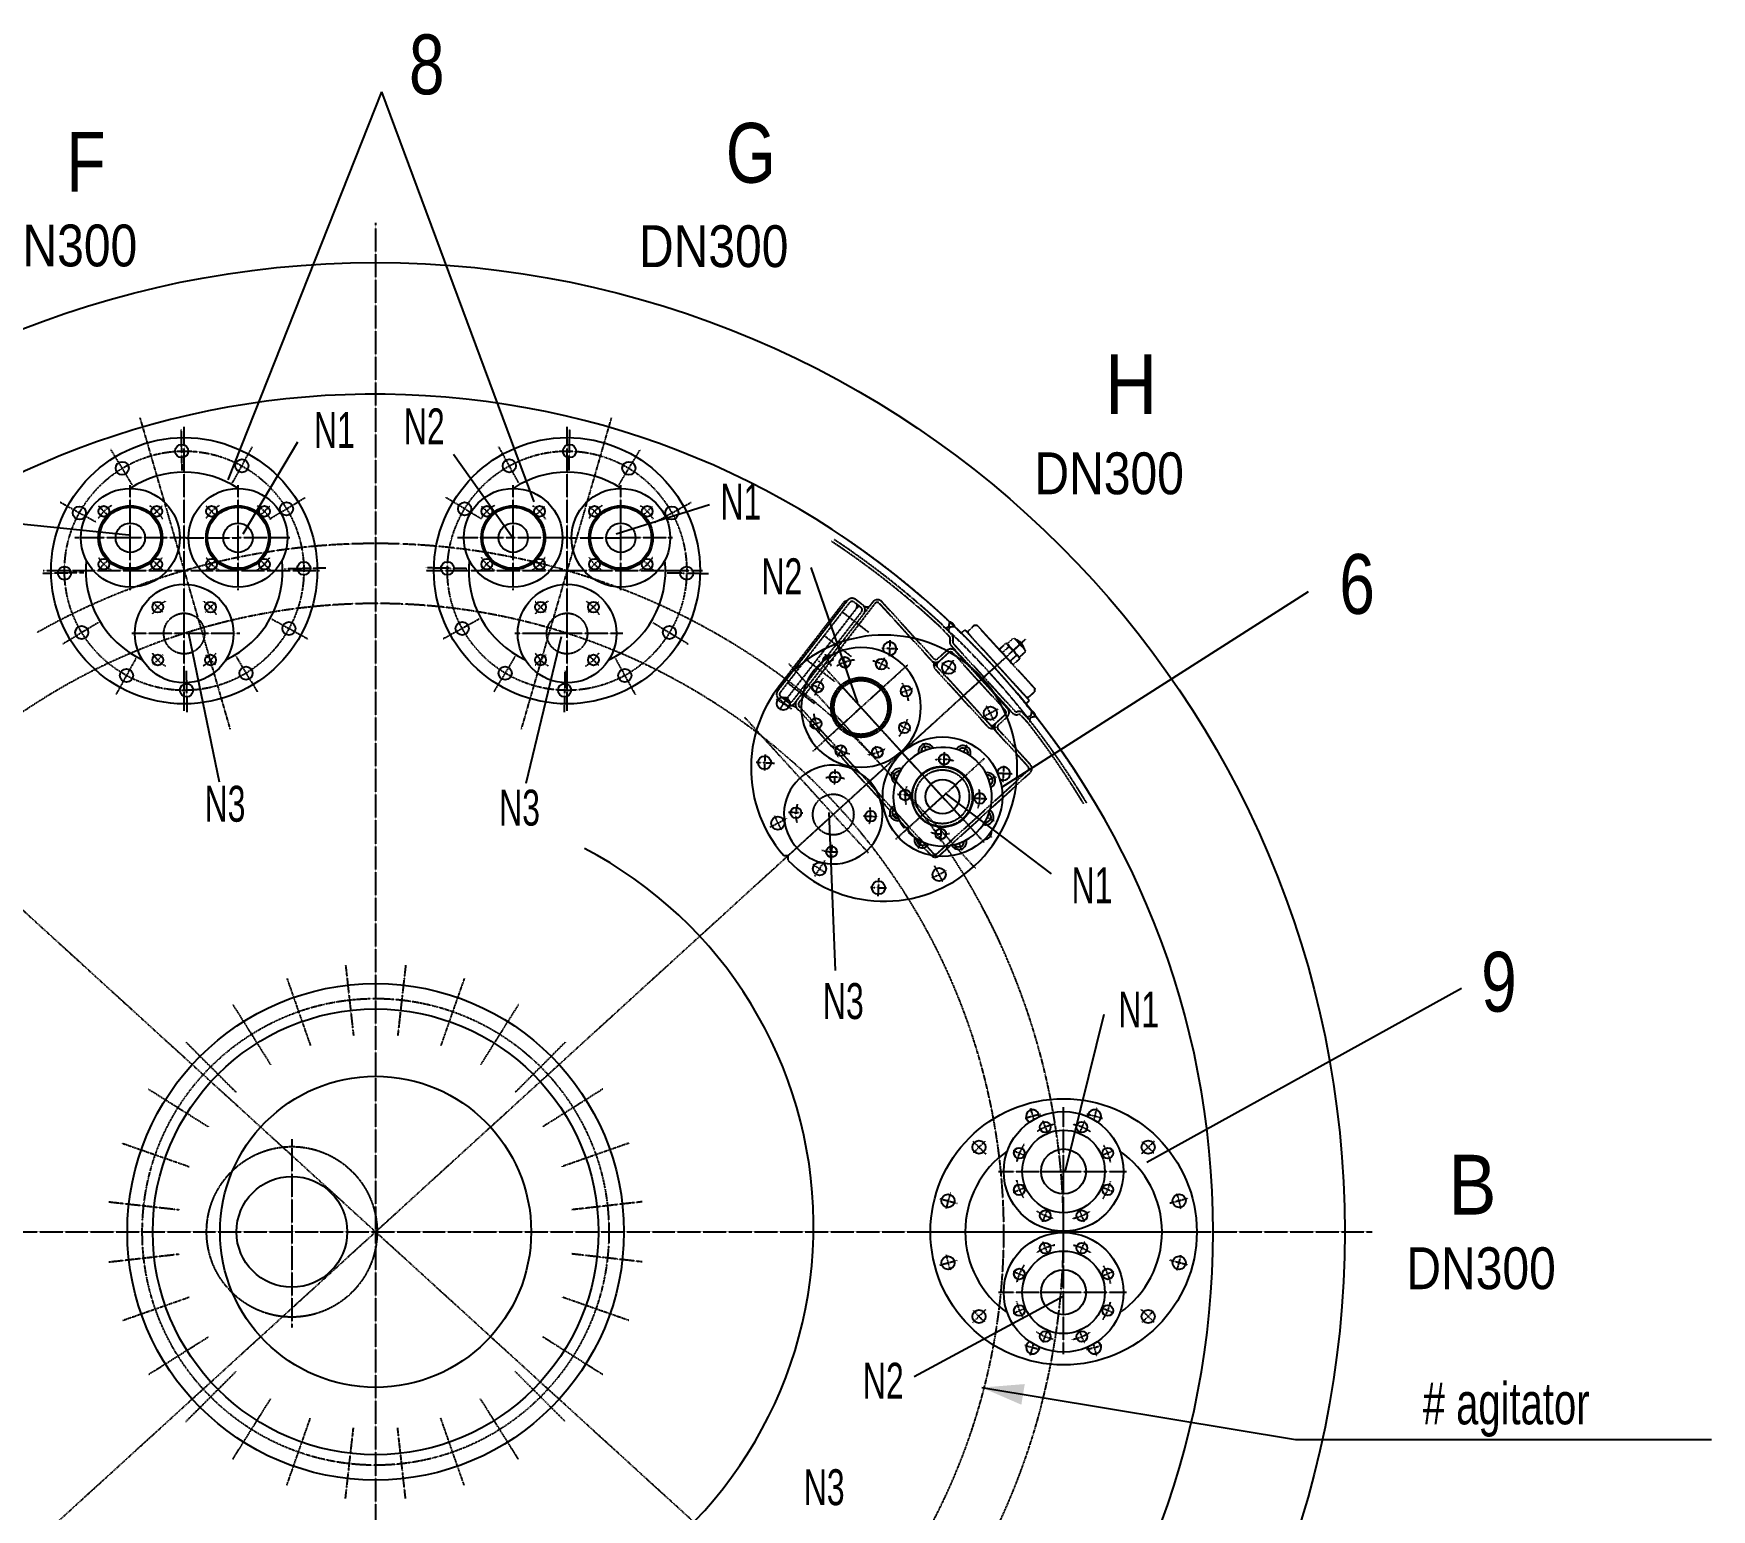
# Model space of a CAD drawing. Extents: x 77471 to 85881, y 26709 to 38599.
# Drawn here: x 79060 to 81865, y 29206 to 31673 of the extents above; entities that cross this region are included whole.
import ezdxf
from ezdxf.enums import TextEntityAlignment as Align

# ---------------------------------------------------------------- set-up
doc = ezdxf.new("R2010")
doc.units = 0
doc.header["$MEASUREMENT"] = 0
doc.linetypes.add('DASHDOT', pattern=[1, 0.5, -0.25, 0, -0.25])
doc.linetypes.add('HIDDEN', pattern=[0.375, 0.25, -0.125])
for name, color, linetype in [('10', 7, 'CONTINUOUS'), ('11', 7, 'CONTINUOUS'), ('15', 7, 'CONTINUOUS'), ('17', 7, 'CONTINUOUS'), ('22', 7, 'CONTINUOUS'), ('23', 7, 'CONTINUOUS')]:
    doc.layers.add(name, color=color, linetype=linetype)
doc.styles.get("Standard").update_dxf_attribs({"font": 'txt', "height": 0.2})

msp = doc.modelspace()

# ---------------------------------------------------------------- linework, layer by layer
at = {"layer": '10', "color": 2, "linetype": 'DASHDOT'}
for p, q in [((79631.8, 31356.5), (79631.8, 29669.9)), ((79237.8, 31030.3), (79388.4, 30510.3)), ((80025.7, 31030.3), (79875.1, 30510.3)), ((79308.4, 30942.5), (79307, 31011.5)), ((79311.8, 30774.9), (79311.8, 31015.1)), ((79951.8, 30774.9), (79951.8, 31015.1)), ((79955.1, 30942.5), (79956.5, 31011.5)), ((79225, 30918.4), (79189.3, 30977.5)), ((79392.6, 30921.8), (79425.9, 30982.2)), ((79870.9, 30921.8), (79837.6, 30982.2)), ((80038.5, 30918.4), (80074.2, 30977.5)), ((79221.8, 30829.9), (79221.8, 30918)), ((79401.8, 30829.9), (79401.8, 30918)), ((79861.8, 30829.9), (79861.8, 30918)), ((80041.8, 30829.9), (80041.8, 30918)), ((79164.9, 30855.8), (79104.5, 30889.1)), ((79185.9, 30865.8), (79168.7, 30883)), ((79257.6, 30865.8), (79274.8, 30883)), ((79365.9, 30865.8), (79348.7, 30883)), ((79437.6, 30865.8), (79454.8, 30883)), ((79455.2, 30861.6), (79514.3, 30897.3)), ((79808.3, 30861.6), (79749.2, 30897.3)), ((79825.9, 30865.8), (79808.7, 30883)), ((79897.6, 30865.8), (79914.8, 30883)), ((80005.9, 30865.8), (79988.7, 30883)), ((80077.6, 30865.8), (80094.8, 30883)), ((80098.6, 30855.8), (80159, 30889.1)), ((79221.8, 30829.9), (79128.5, 30829.9)), ((79221.8, 30742.2), (79221.8, 30829.9)), ((79315, 30829.9), (79221.8, 30829.9)), ((79315.3, 30829.9), (79401.8, 30829.9)), ((79401.8, 30742.2), (79401.8, 30829.9)), ((79488.2, 30829.9), (79401.8, 30829.9)), ((79861.8, 30829.9), (79768.5, 30829.9)), ((79861.8, 30742.2), (79861.8, 30829.9)), ((79955, 30829.9), (79861.8, 30829.9)), ((79955.3, 30829.9), (80041.8, 30829.9)), ((80041.8, 30742.2), (80041.8, 30829.9)), ((80128.2, 30829.9), (80041.8, 30829.9)), ((79144.2, 30771.6), (79075.1, 30770.2)), ((79311.8, 30774.9), (79076.1, 30774.9)), ((79185.9, 30794.1), (79168.7, 30776.9)), ((79257.6, 30794.1), (79274.8, 30776.9)), ((79311.8, 30540.9), (79311.8, 30774.9)), ((79538.2, 30774.9), (79311.8, 30774.9)), ((79365.9, 30794.1), (79348.7, 30776.9)), ((79437.6, 30794.1), (79454.8, 30776.9)), ((79479.3, 30778.3), (79548.4, 30779.7)), ((79784.2, 30778.3), (79715.1, 30779.7)), ((79951.8, 30774.9), (79716.1, 30774.9)), ((79825.9, 30794.1), (79808.7, 30776.9)), ((79897.6, 30794.1), (79914.8, 30776.9)), ((79951.8, 30540.9), (79951.8, 30774.9)), ((80178.2, 30774.9), (79951.8, 30774.9)), ((80005.9, 30794.1), (79988.7, 30776.9)), ((80077.6, 30794.1), (80094.8, 30776.9)), ((80119.3, 30771.6), (80188.4, 30770.2)), ((79275.9, 30705.8), (79258.7, 30723)), ((79347.6, 30705.8), (79364.8, 30723)), ((79915.9, 30705.8), (79898.7, 30723)), ((79987.6, 30705.8), (80004.8, 30723)), ((79168.3, 30688.2), (79109.2, 30652.5)), ((79458.6, 30694), (79519, 30660.7)), ((79804.9, 30694), (79744.5, 30660.7)), ((80095.2, 30688.2), (80154.3, 30652.5)), ((79311.8, 30669.9), (79224.3, 30669.9)), ((79405, 30669.9), (79311.8, 30669.9)), ((79951.8, 30669.9), (79864.3, 30669.9)), ((80045, 30669.9), (79951.8, 30669.9)), ((80491.6, 30658.9), (80490.4, 30632.3)), ((79230.9, 30628.1), (79197.6, 30567.6)), ((79275.9, 30634.1), (79258.7, 30616.9)), ((79347.6, 30634.1), (79364.8, 30616.9)), ((79398.5, 30631.5), (79434.2, 30572.4)), ((79865, 30631.5), (79829.3, 30572.4)), ((79915.9, 30634.1), (79898.7, 30616.9)), ((79987.6, 30634.1), (80004.8, 30616.9)), ((80032.6, 30628.1), (80065.9, 30567.6)), ((80383.3, 30635.2), (80393.3, 30615.9)), ((80412.3, 30632.3), (80419.6, 30611.9)), ((80482, 30629.1), (80472.8, 30609.5)), ((79315.1, 30607.3), (79316.5, 30538.3)), ((80679.7, 30625.4), (79631.8, 29669.9)), ((79948.4, 30607.3), (79947, 30538.3)), ((80481.8, 30444.9), (80323, 30619.1)), ((80443.3, 30546.5), (80372.2, 30624.4)), ((80443.3, 30546.5), (80520.8, 30617.2)), ((80597.3, 30625.3), (80580.8, 30599.6)), ((80360.7, 30585.2), (80380.3, 30576.1)), ((80481.8, 30444.9), (80648.2, 30596.7)), ((80529, 30577.5), (80508.7, 30570.1)), ((78650.6, 30564.5), (79631.8, 29669.9)), ((80301.4, 30560.5), (80327.1, 30544)), ((80363, 30473.3), (80443.3, 30546.5)), ((80512.1, 30471), (80443.3, 30546.5)), ((80672, 30543.4), (80644.9, 30529.3)), ((80396.8, 30367.4), (80248.6, 30530)), ((80357.5, 30515.5), (80377.8, 30522.9)), ((80525.8, 30507.8), (80506.2, 30517)), ((80547, 30486.8), (80551.3, 30474.8)), ((80404.5, 30464), (80413.7, 30483.5)), ((80474.2, 30460.8), (80466.9, 30481.1)), ((80579.4, 30397.2), (80512.5, 30470.5)), ((80579.4, 30397.2), (80649.8, 30461.5)), ((80581.7, 30447.9), (80582.8, 30472.2)), ((80619.8, 30483.4), (80614.4, 30471.9)), ((80267.8, 30454.8), (80298.3, 30453.4)), ((80314.8, 30292.7), (80481.8, 30444.9)), ((80399.1, 30418.1), (80400.2, 30442.4)), ((80634.3, 30277.6), (80481.8, 30444.9)), ((80493.2, 30437.7), (80504.7, 30432.3)), ((80695.7, 30435.1), (80671.5, 30436.2)), ((80668.9, 30429.6), (80657, 30425.3)), ((80501.5, 30326.2), (80579.4, 30397.2)), ((80528.7, 30399.6), (80504.4, 30400.7)), ((80649.8, 30320), (80579.4, 30397.2)), ((80630, 30394.9), (80654.3, 30393.8)), ((80291.5, 30346.5), (80318.6, 30360.5)), ((80346.1, 30369.8), (80321.8, 30370.9)), ((80455.6, 30303), (80396.8, 30367.4)), ((80447.4, 30365.1), (80471.7, 30364)), ((80489.8, 30364.9), (80501.8, 30369.2)), ((80577, 30346.6), (80575.9, 30322.3)), ((80665.6, 30356.8), (80654, 30362.2)), ((80538.9, 30311.1), (80544.3, 30322.6)), ((80611.7, 30307.7), (80607.4, 30319.7)), ((80662.1, 30329.4), (80656.2, 30333.2)), ((80394.4, 30316.8), (80393.3, 30292.5)), ((80366.2, 30264.6), (80382.7, 30290.3)), ((80580.2, 30254.7), (80566.2, 30281.8)), ((80471.9, 30231), (80473.3, 30261.5)), ((79581.6, 30115.5), (79594.8, 29997.6)), ((79682, 30115.5), (79668.7, 29997.6)), ((79483.7, 30093.2), (79522.8, 29981.2)), ((79779.9, 30093.2), (79740.7, 29981.2)), ((79393.2, 30049.6), (79456.3, 29949.2)), ((79870.4, 30049.6), (79807.2, 29949.1)), ((79314.7, 29987), (79398.6, 29903.1)), ((79948.9, 29987), (79865, 29903.1)), ((79252.1, 29908.5), (79352.5, 29845.4)), ((80011.5, 29908.5), (79911, 29845.4)), ((80726.3, 29876.8), (80731.5, 29857.4)), ((80781.8, 29770.9), (80781.8, 29878.5)), ((80837.2, 29876.8), (80832, 29857.4)), ((80746.9, 29855.2), (80755.1, 29835.2)), ((80816.6, 29855.2), (80808.4, 29835.2)), ((79208.5, 29818), (79320.5, 29778.9)), ((79491.8, 29824.9), (79491.8, 29669.9)), ((80055, 29818), (79943, 29778.8)), ((80630.3, 29821.4), (80651.9, 29799.8)), ((80933.2, 29821.4), (80911.6, 29799.8)), ((80697.5, 29805.8), (80717.5, 29797.6)), ((80866, 29805.8), (80846, 29797.5)), ((80673.1, 29770.9), (80781.8, 29770.9)), ((80781.8, 29669.9), (80781.8, 29770.9)), ((80781.8, 29770.9), (80886.7, 29770.9)), ((80697.5, 29736), (80717.5, 29744.3)), ((80866, 29736), (80846, 29744.3)), ((79186.1, 29720.1), (79304.1, 29706.9)), ((80077.4, 29720.1), (79959.5, 29706.8)), ((80574.9, 29725.4), (80604.4, 29717.5)), ((80746.9, 29686.7), (80755.1, 29706.7)), ((80816.6, 29686.7), (80808.4, 29706.7)), ((80988.7, 29725.4), (80959.2, 29717.5)), ((77986.2, 29669.9), (79631.8, 29669.9)), ((78583.9, 28714.5), (79631.8, 29669.9)), ((79491.8, 29669.9), (79491.8, 29509.4)), ((79631.8, 29669.9), (81297.9, 29669.9)), ((79631.8, 29669.9), (79631.8, 27997.9)), ((80679.7, 28714.5), (79631.8, 29669.9)), ((80547.7, 29669.9), (80781.8, 29669.9)), ((80746.9, 29653.2), (80755.1, 29633.2)), ((80781.8, 29669.9), (81022, 29669.9)), ((80781.8, 29568.9), (80781.8, 29669.9)), ((80816.6, 29653.2), (80808.4, 29633.2)), ((79186.1, 29619.7), (79304.1, 29633)), ((80077.4, 29619.7), (79959.5, 29633)), ((80574.9, 29614.5), (80604.4, 29622.4)), ((80988.7, 29614.5), (80959.2, 29622.4)), ((80697.5, 29603.8), (80717.5, 29595.6)), ((80866, 29603.8), (80846, 29595.5)), ((80673.1, 29568.9), (80781.8, 29568.9)), ((80781.8, 29465.5), (80781.8, 29568.9)), ((80781.8, 29568.9), (80886.7, 29568.9)), ((79208.5, 29521.8), (79320.5, 29561)), ((80055, 29521.8), (79943, 29561)), ((80630.3, 29518.5), (80651.9, 29540.1)), ((80697.5, 29534), (80717.5, 29542.3)), ((80866, 29534), (80846, 29542.3)), ((80933.2, 29518.5), (80911.6, 29540.1)), ((79252, 29431.4), (79352.5, 29494.5)), ((80011.4, 29431.3), (79911, 29494.5)), ((80726.3, 29463), (80731.5, 29482.5)), ((80746.9, 29484.7), (80755.1, 29504.7)), ((80816.6, 29484.7), (80808.4, 29504.7)), ((80837.2, 29463), (80832, 29482.5)), ((79314.7, 29352.8), (79398.6, 29436.7)), ((79948.8, 29352.8), (79864.9, 29436.7)), ((79393.2, 29290.2), (79456.3, 29390.7)), ((79870.3, 29290.2), (79807.2, 29390.7)), ((79483.6, 29246.7), (79522.8, 29358.7)), ((79581.5, 29224.3), (79594.8, 29342.2)), ((79681.9, 29224.3), (79668.7, 29342.2)), ((79779.8, 29246.7), (79740.7, 29358.7))]:
    msp.add_line(p, q, dxfattribs=at)
at = {"layer": '10', "color": 3, "linetype": 'HIDDEN'}
for p, q in [((80612.6, 30672.1), (80616.3, 30675.5)), ((80616.3, 30675.5), (80617.7, 30675.4)), ((80617.7, 30675.4), (80648.7, 30641.3)), ((80717.6, 30659.8), (80622.3, 30572.9)), ((80724.1, 30558.6), (80693, 30592.7)), ((80720.3, 30553.9), (80724, 30557.2)), ((80724, 30557.2), (80724.1, 30558.6))]:
    msp.add_line(p, q, dxfattribs=at)
at = {"layer": '10', "color": 3, "linetype": 'Continuous'}
for p, q in [((80522.2, 30345.1), (80515.2, 30345.5)), ((80522.2, 30345.1), (80521.8, 30338.3)), ((80321, 30298.3), (80314, 30298.6)), ((80321, 30298.3), (80320.7, 30291.5))]:
    msp.add_line(p, q, dxfattribs=at)
for centre, radius in [((79631.8, 29669.9), 1620), ((79221.8, 30829.9), 82.5), ((79401.8, 30829.9), 82.5), ((79861.8, 30829.9), 82.5), ((80041.8, 30829.9), 82.5), ((79221.8, 30829.9), 53.5), ((79177.6, 30874.1), 9), ((79221.8, 30829.9), 51), ((79265.9, 30874.1), 9), ((79401.8, 30829.9), 53.5), ((79357.6, 30874.1), 9), ((79401.8, 30829.9), 51), ((79445.9, 30874.1), 9), ((79861.8, 30829.9), 53.5), ((79817.6, 30874.1), 9), ((79861.8, 30829.9), 51), ((79905.9, 30874.1), 9), ((80041.8, 30829.9), 53.5), ((79997.6, 30874.1), 9), ((80041.8, 30829.9), 51), ((80085.9, 30874.1), 9), ((79221.8, 30829.9), 24.5), ((79401.8, 30829.9), 24.5), ((79861.8, 30829.9), 24.5), ((80041.8, 30829.9), 24.5), ((79177.6, 30785.7), 9), ((79265.9, 30785.7), 9), ((79357.6, 30785.7), 9), ((79445.9, 30785.7), 9), ((79817.6, 30785.7), 9), ((79905.9, 30785.7), 9), ((79997.6, 30785.7), 9), ((80085.9, 30785.7), 9), ((79311.8, 30669.9), 82.5), ((79951.8, 30669.9), 82.5), ((79267.6, 30714.1), 9), ((79355.9, 30714.1), 9), ((79907.6, 30714.1), 9), ((79995.9, 30714.1), 9), ((79267.6, 30625.7), 9), ((79355.9, 30625.7), 9), ((79907.6, 30625.7), 9), ((79995.9, 30625.7), 9), ((80416.1, 30621.8), 9), ((80477.2, 30618.9), 9), ((80589.6, 30613.3), 11), ((80370.8, 30580.5), 9), ((80518.5, 30573.7), 9), ((80313.3, 30552.8), 11), ((80659.4, 30536.8), 11), ((80368, 30519.3), 9), ((80515.7, 30512.5), 9), ((80579.4, 30397.2), 100), ((80282, 30454.1), 11), ((80409.3, 30474.1), 9), ((80470.4, 30471.3), 9), ((80582.2, 30459.7), 9), ((80399.7, 30429.9), 9), ((80579.4, 30397.2), 51), ((80516.9, 30400.1), 9), ((80579.4, 30397.2), 28.5), ((80641.8, 30394.4), 9), ((80334.3, 30370.3), 9), ((80304.1, 30353), 11), ((80459.2, 30364.6), 9), ((80576.5, 30334.8), 9), ((80393.9, 30305), 9), ((80373.9, 30276.5), 11), ((80573.7, 30267.3), 11), ((80472.5, 30245.1), 11), ((79631.8, 29669.9), 415), ((79631.8, 29669.9), 372.5), ((79631.8, 29669.9), 260), ((80781.8, 29669.9), 222.5), ((80781.8, 29770.9), 100), ((80751.1, 29844.8), 9), ((80812.4, 29844.8), 9), ((80640.3, 29811.4), 11), ((80781.8, 29770.9), 69), ((80923.2, 29811.4), 11), ((80707.8, 29801.5), 9), ((80781.8, 29770.9), 37.5), ((80855.7, 29801.5), 9), ((79491.8, 29669.9), 92.5), ((80588.6, 29721.7), 11), ((80707.8, 29740.3), 9), ((80855.7, 29740.3), 9), ((80974.9, 29721.7), 11), ((80751.1, 29697), 9), ((80812.4, 29697), 9), ((80781.8, 29568.9), 100), ((80751.1, 29642.8), 9), ((80812.4, 29642.8), 9), ((80588.6, 29618.2), 11), ((80781.8, 29568.9), 69), ((80974.9, 29618.2), 11), ((80707.8, 29599.5), 9), ((80781.8, 29568.9), 37.5), ((80855.7, 29599.5), 9), ((80640.3, 29528.5), 11), ((80707.8, 29538.3), 9), ((80855.7, 29538.3), 9), ((80923.2, 29528.5), 11), ((80751.1, 29495), 9), ((80812.4, 29495), 9)]:
    msp.add_circle(centre, radius, dxfattribs=at)
at = {"layer": '10', "color": 92, "linetype": 'Continuous'}
for centre, radius in [((79311.8, 30774.9), 222.5), ((79951.8, 30774.9), 222.5), ((79307.7, 30974.9), 11), ((79955.8, 30974.9), 11), ((79208.3, 30946.1), 11), ((79408.3, 30950.1), 11), ((79855.3, 30950.1), 11), ((80055.2, 30946.1), 11), ((79136.6, 30871.4), 11), ((79482.9, 30878.4), 11), ((79780.6, 30878.4), 11), ((80126.9, 30871.4), 11), ((79111.8, 30770.9), 11), ((79511.7, 30778.9), 11), ((79751.8, 30778.9), 11), ((80151.7, 30770.9), 11), ((79486.9, 30678.4), 11), ((79776.6, 30678.4), 11), ((79140.6, 30671.5), 11), ((80122.9, 30671.5), 11), ((79215.3, 30599.8), 11), ((79415.2, 30603.8), 11), ((79848.3, 30603.8), 11), ((80048.3, 30599.8), 11), ((79315.8, 30575), 11), ((79947.7, 30575), 11)]:
    msp.add_circle(centre, radius, dxfattribs=at)
at = {"layer": '10', "color": 2, "linetype": 'DASHDOT'}
for centre, radius in [((79311.8, 30774.9), 200), ((79951.8, 30774.9), 200), ((79631.8, 29669.9), 390)]:
    msp.add_circle(centre, radius, dxfattribs=at)
at = {"layer": '10', "color": 3, "linetype": 'HIDDEN'}
for centre, radius in [((79311.8, 30669.9), 34), ((79951.8, 30669.9), 34), ((80443.3, 30546.5), 47.4), ((80396.8, 30367.4), 34.1), ((79491.8, 29669.9), 142.5)]:
    msp.add_circle(centre, radius, dxfattribs=at)
at = {"layer": '10', "color": 3, "linetype": 'Continuous'}
for centre, radius, start, end in [((79631.8, 29669.9), 1400, 189.625, 170.375), ((79311.8, 30774.9), 164.5, 56.7058, 123.2942), ((79951.8, 30774.9), 164.5, 56.7058, 123.2942), ((79311.8, 30774.9), 164.5, 173.8467, 244.8849), ((79311.8, 30774.9), 164.5, 295.1151, 6.1533), ((79951.8, 30774.9), 164.5, 173.8467, 244.8849), ((79951.8, 30774.9), 164.5, 295.1151, 6.1533), ((80481.8, 30444.9), 222.5, 223.6782, 221.0843), ((80491, 30644.7), 11, 275.8998, 212.2796), ((80443.3, 30546.5), 100, 293.1117, 293.083), ((80389.8, 30622.6), 11, 72.513, 177.6625), ((80579.4, 30397.2), 82.5, 225.7909, 218.8871), ((80552.2, 30472.5), 13, 26.4102, 193.3092), ((80552.2, 30472.5), 8.75, 33.4817, 186.2377), ((80613.4, 30469.7), 13, 341.4102, 148.3092), ((80613.4, 30469.7), 8.75, 348.4817, 141.2377), ((80396.8, 30367.4), 82.5, 274.7478, 274.3477), ((80506.9, 30431.2), 13, 71.4102, 238.3092), ((80506.9, 30431.2), 8.75, 78.4817, 231.2377), ((80654.6, 30424.4), 13, 296.4102, 103.3092), ((80654.6, 30424.4), 8.75, 303.4817, 96.2377), ((80681.5, 30435.7), 11, 232.4404, 168.8202), ((80504.1, 30370.1), 13, 116.4102, 283.3092), ((80504.1, 30370.1), 8.75, 123.4817, 276.2377), ((80651.8, 30363.3), 13, 251.4102, 58.3092), ((80651.8, 30363.3), 8.75, 258.4817, 51.2377), ((80545.4, 30324.8), 13, 161.4102, 328.3092), ((80545.4, 30324.8), 8.75, 168.4817, 321.2377), ((80606.5, 30322), 13, 206.4102, 13.3092), ((80606.5, 30322), 8.75, 213.4817, 6.2377), ((80650.2, 30337.1), 11, 267.0575, 12.207), ((80730, 29863.1), 11, 355.3759, 243.2543), ((80833.5, 29863.1), 11, 296.7457, 184.6241), ((80781.8, 29669.9), 164.5, 124.8746, 235.1254), ((80781.8, 29669.9), 164.5, 304.8746, 55.1254), ((80730, 29476.7), 11, 116.7457, 4.0799), ((80833.5, 29476.7), 11, 175.3759, 63.2543)]:
    msp.add_arc(centre, radius, start, end, dxfattribs=at)
at = {"layer": '10', "color": 2, "linetype": 'DASHDOT'}
for centre, radius, start, end in [((79221.8, 30829.9), 62.5, 120.2738, 149.0585), ((79221.8, 30829.9), 62.5, 29.7968, 58.642), ((79401.8, 30829.9), 62.5, 120.2738, 149.0585), ((79401.8, 30829.9), 62.5, 29.7968, 58.642), ((79861.8, 30829.9), 62.5, 120.2738, 149.0585), ((79861.8, 30829.9), 62.5, 29.7968, 58.642), ((80041.8, 30829.9), 62.5, 120.2738, 149.0585), ((80041.8, 30829.9), 62.5, 29.7968, 58.642), ((79631.8, 29669.9), 1150.4, 87.8326, 119.4943), ((79221.8, 30829.9), 62.5, 211.7517, 240.0472), ((79221.8, 30829.9), 62.5, 299.7653, 328.5854), ((79401.8, 30829.9), 62.5, 211.7517, 240.0472), ((79401.8, 30829.9), 62.5, 299.7653, 328.5854), ((79631.8, 29669.9), 1150.4, 55.4901, 87.7484), ((79861.8, 30829.9), 62.5, 211.7517, 240.0472), ((79861.8, 30829.9), 62.5, 299.7653, 328.5854), ((80041.8, 30829.9), 62.5, 211.7517, 240.0472), ((80041.8, 30829.9), 62.5, 299.7653, 328.5854), ((79311.8, 30669.9), 62.5, 120.2738, 149.0585), ((79311.8, 30669.9), 62.5, 29.7968, 58.642), ((79951.8, 30669.9), 62.5, 120.2738, 149.0585), ((79951.8, 30669.9), 62.5, 29.7968, 58.642), ((79311.8, 30669.9), 62.5, 211.7517, 240.0472), ((79311.8, 30669.9), 62.5, 299.7653, 328.5854), ((79951.8, 30669.9), 62.5, 211.7517, 240.0472), ((79951.8, 30669.9), 62.5, 299.7653, 328.5854), ((80481.8, 30444.9), 200, 83.437, 91.0797), ((79631.8, 29669.9), 1150.3, 24.8199, 56.1177), ((80481.8, 30444.9), 200, 115.0052, 120.0259), ((80443.3, 30546.5), 80, 97.9222, 120.7947), ((80443.3, 30546.5), 80, 52.9222, 75.7947), ((80481.8, 30444.9), 200, 53.437, 61.0797), ((80443.3, 30546.5), 80, 142.9222, 165.7947), ((80443.3, 30546.5), 80, 7.9222, 30.7947), ((80481.8, 30444.9), 200, 144.0911, 151.0797), ((80481.8, 30444.9), 200, 23.437, 31.0797), ((80443.3, 30546.5), 80, 187.9222, 210.7947), ((80443.3, 30546.5), 80, 322.9222, 345.7947), ((80481.8, 30444.9), 200, 173.437, 181.0797), ((80443.3, 30546.5), 80, 232.9222, 255.7947), ((80443.3, 30546.5), 80, 277.9222, 300.7947), ((80579.4, 30397.2), 62.5, 72.6338, 101.4185), ((80481.8, 30444.9), 200, 353.437, 1.0797), ((80396.8, 30367.4), 62.5, 72.6338, 101.4185), ((80579.4, 30397.2), 62.5, 164.1117, 192.4072), ((80579.4, 30397.2), 62.5, 342.1568, 11.002), ((80396.8, 30367.4), 62.5, 164.1117, 192.4072), ((80396.8, 30367.4), 62.5, 346.0119, 11.002), ((80481.8, 30444.9), 200, 203.437, 211.0797), ((80579.4, 30397.2), 62.5, 252.1253, 280.9454), ((80396.8, 30367.4), 62.5, 252.1253, 277.3795), ((80481.8, 30444.9), 200, 233.437, 241.0797), ((80481.8, 30444.9), 200, 293.437, 301.0797), ((80481.8, 30444.9), 200, 263.437, 271.0797), ((79631.8, 29669.9), 1150, 345.2606, 28.2908), ((80781.8, 29669.9), 200, 101.077, 108.7197), ((80781.8, 29770.9), 80, 100.5622, 123.4347), ((80781.8, 29770.9), 80, 55.5622, 78.4347), ((80781.8, 29669.9), 200, 71.077, 78.7197), ((80781.8, 29669.9), 200, 131.077, 138.7197), ((80781.8, 29770.9), 80, 145.5622, 168.4347), ((80781.8, 29770.9), 80, 10.5622, 33.4347), ((80781.8, 29669.9), 200, 41.077, 48.7197), ((80781.8, 29669.9), 200, 161.077, 168.7197), ((80781.8, 29770.9), 80, 190.5622, 213.4347), ((80781.8, 29770.9), 80, 325.5622, 348.4347), ((80781.8, 29669.9), 200, 11.077, 18.7197), ((80781.8, 29770.9), 80, 235.5622, 258.4347), ((80781.8, 29770.9), 80, 280.5622, 303.4347), ((80781.8, 29568.9), 80, 100.5622, 123.4347), ((80781.8, 29568.9), 80, 55.5622, 78.4347), ((80781.8, 29669.9), 200, 191.077, 198.7197), ((80781.8, 29669.9), 200, 341.077, 348.7197), ((80781.8, 29568.9), 80, 145.5622, 168.4347), ((80781.8, 29568.9), 80, 10.5622, 33.4347), ((80781.8, 29669.9), 200, 221.077, 228.7197), ((80781.8, 29568.9), 80, 190.5622, 213.4347), ((80781.8, 29568.9), 80, 325.5622, 348.4347), ((80781.8, 29669.9), 200, 311.077, 318.7197), ((80781.8, 29669.9), 200, 251.077, 258.7197), ((80781.8, 29568.9), 80, 235.5622, 258.4347), ((80781.8, 29568.9), 80, 280.5622, 303.4347), ((80781.8, 29669.9), 200, 281.077, 288.7197), ((79631.8, 29669.9), 1150.3, 304.1248, 345.2779)]:
    msp.add_arc(centre, radius, start, end, dxfattribs=at)
at = {"layer": '11', "color": 3, "linetype": 'HIDDEN'}
for p in [(80582.4, 30680.4), (80725.8, 30523.1)]:
    msp.add_point(p, dxfattribs=at)
at = {"layer": '15', "color": 1, "linetype": 'Continuous'}
for p, q in [((79385.1, 30926.8), (79642.4, 31575.5)), ((79896.9, 30889.9), (79642.4, 31575.5)), ((79410.5, 30836.8), (79502, 30990.4)), ((79861.5, 30828.8), (79761.8, 30968.9)), ((80033.8, 30836.8), (80189.9, 30885.3)), ((79219.3, 30834.1), (79033.5, 30853)), ((80437.7, 30553.9), (80359.6, 30780.3)), ((80678.7, 30413.2), (81191.3, 30740.2)), ((79318.9, 30669.8), (79370.1, 30421.9)), ((79942.2, 30664.4), (79883, 30419.2)), ((80583.1, 30403), (80760.8, 30268.3)), ((80389.2, 30370.7), (80400, 30106.6)), ((80921, 29786.5), (81446.9, 30077.3)), ((80785, 29772.5), (80849.6, 30033.9)), ((80782.3, 29562.3), (80531.9, 29427.6))]:
    msp.add_line(p, q, dxfattribs=at)
msp.add_lwpolyline([(80645, 29409.7), (81169.7, 29323), (81864.7, 29323)], dxfattribs=at)
msp.add_arc((79652.4, 29679.6), 711.5, 298.6117, 62.4991, dxfattribs=at)
msp.add_solid([(80711.2, 29381), (80645, 29409.7), (80716.9, 29415.5)], dxfattribs=at)
at = {"layer": '22', "color": 3, "linetype": 'HIDDEN'}
for p, q in [((80420.3, 30724.9), (80304.1, 30574.5)), ((80424.2, 30721.8), (80308.1, 30571.5)), ((80436.1, 30712.7), (80316.9, 30558.4)), ((80462.8, 30722.5), (80331.8, 30553.2)), ((80466.3, 30719.9), (80339.5, 30554.8)), ((80443.2, 30713.5), (80431.2, 30722.7)), ((80442.2, 30720.6), (80434.3, 30726.7)), ((80446.2, 30717.5), (80434.3, 30726.7)), ((80436.1, 30712.7), (80436.9, 30718.4)), ((80439.2, 30716.6), (80436.1, 30712.7)), ((80438.4, 30717.2), (80436.4, 30714.7)), ((80437.6, 30717.8), (80436.6, 30716.6)), ((80439.9, 30716), (80438, 30713.4)), ((80440.7, 30715.4), (80440.1, 30714.6)), ((80560.8, 30625), (80474, 30720.2)), ((80564.5, 30628.3), (80478.1, 30723.1)), ((80444.1, 30706.5), (80327.8, 30556.2)), ((80412, 30706), (80455.6, 30672.4)), ((80632.2, 30683.3), (80621.8, 30673.8)), ((80637.8, 30683), (80632.2, 30683.3)), ((80427.1, 30631.2), (80381.5, 30666.4)), ((80579.8, 30676.8), (80585, 30671.2)), ((80585, 30671.2), (80591, 30664.6)), ((80588.6, 30674.6), (80594.7, 30668)), ((80600.1, 30681.3), (80609, 30671.6)), ((80611.8, 30671.4), (80616.3, 30675.5)), ((80616.3, 30675.5), (80617.7, 30675.4)), ((80617.7, 30675.4), (80670.9, 30617)), ((80621.8, 30673.8), (80621.7, 30671)), ((80621.7, 30671), (80636.4, 30654.8)), ((80678.9, 30637.9), (80637.8, 30683)), ((80678.3, 30638.6), (80644.1, 30676.1)), ((80662.7, 30655.7), (80678.3, 30638.6)), ((80688.1, 30653.1), (80698.3, 30662.4)), ((80704, 30658.8), (80703.5, 30658.2)), ((80704.1, 30657.5), (80709.2, 30652)), ((80550.3, 30644), (80553, 30641)), ((80571.6, 30628), (80588.1, 30643)), ((80589.7, 30637.8), (80575, 30624.3)), ((80594, 30649.5), (80645, 30593.5)), ((80640.6, 30589.4), (80596.8, 30637.5)), ((80597.7, 30652.8), (80648.7, 30596.8)), ((80600.5, 30640.8), (80644.3, 30592.8)), ((80601.2, 30641.5), (80615.8, 30625.5)), ((80601.2, 30641.5), (80618.1, 30623)), ((80674.6, 30642.7), (80685.7, 30630.5)), ((80674.8, 30644), (80685.1, 30653.4)), ((80680, 30638.3), (80690.3, 30647.7)), ((80696.8, 30618.3), (80685.7, 30630.5)), ((80694.8, 30620.5), (80685.7, 30630.5)), ((80688.4, 30651.3), (80697.5, 30641.3)), ((80692.8, 30624.1), (80703.2, 30633.6)), ((80706.6, 30631.3), (80697.5, 30641.3)), ((80698.1, 30618.4), (80708.4, 30627.8)), ((80698.2, 30642), (80708.4, 30651.3)), ((80708.3, 30630.9), (80718.6, 30640.2)), ((80709.2, 30652), (80715.9, 30644.6)), ((80709.2, 30652), (80714.2, 30646.4)), ((80715.5, 30646.2), (80714.9, 30645.7)), ((80398.8, 30589.9), (80350.9, 30626.9)), ((80560.8, 30625), (80570.9, 30613.9)), ((80562.7, 30622.9), (80563, 30623.2)), ((80563.4, 30622.2), (80563.9, 30622.7)), ((80564, 30621.5), (80564.9, 30622.3)), ((80564.7, 30620.7), (80566.1, 30621.9)), ((80565.4, 30620), (80567.3, 30621.7)), ((80566.1, 30619.2), (80568.8, 30621.7)), ((80566.7, 30618.5), (80570.6, 30622)), ((80567.2, 30610.5), (80611, 30562.5)), ((80567.4, 30617.8), (80573.2, 30623)), ((80568.1, 30617), (80569.8, 30618.6)), ((80568.8, 30616.3), (80569.6, 30617.1)), ((80569.4, 30615.5), (80569.8, 30615.9)), ((80570.9, 30613.9), (80614.7, 30565.8)), ((80575, 30624.3), (80571.3, 30620.9)), ((80724.1, 30558.7), (80670.9, 30617)), ((80692.3, 30621.7), (80693.8, 30621.6)), ((80692.4, 30623.1), (80733.5, 30578)), ((80365.6, 30552.4), (80320.3, 30587.3)), ((80410.7, 30581.8), (80511.1, 30471.7)), ((80460.9, 30562.6), (80482.8, 30582.6)), ((80684.4, 30541.4), (80640.6, 30589.4)), ((80644.3, 30592.8), (80688.2, 30544.6)), ((80696, 30537.5), (80645, 30593.5)), ((80699.8, 30540.8), (80648.7, 30596.8)), ((80696, 30537.5), (80660.2, 30576.9)), ((80720.1, 30563.1), (80705.4, 30579.2)), ((80733.2, 30572.4), (80722.9, 30563)), ((80733.5, 30578), (80733.2, 30572.4)), ((80317.8, 30551.3), (80305.9, 30560.5)), ((80316.9, 30558.4), (80308.8, 30564.6)), ((80316.9, 30558.4), (80308.9, 30564.5)), ((80316.9, 30558.4), (80309, 30564.5)), ((80320.9, 30555.3), (80309, 30564.5)), ((80317.8, 30551.3), (80313.8, 30554.4)), ((80319.9, 30562.3), (80314.6, 30560.1)), ((80315.3, 30559.6), (80316.2, 30560.8)), ((80316.1, 30559), (80318.1, 30561.6)), ((80316.9, 30558.4), (80319.9, 30562.3)), ((80320.8, 30555.3), (80316.9, 30558.4)), ((80317.7, 30557.8), (80319.7, 30560.3)), ((80318.4, 30557.1), (80319.1, 30557.9)), ((80319.9, 30562.3), (80319.1, 30556.6)), ((80452.1, 30417.6), (80336.1, 30545)), ((80455.8, 30421), (80339.7, 30548.4)), ((80443, 30546.4), (80403.3, 30510.1)), ((80654.8, 30514.4), (80611, 30562.5)), ((80614.7, 30565.8), (80658.7, 30517.6)), ((80688.1, 30544.8), (80671.8, 30562.6)), ((80672, 30563.9), (80688.9, 30545.3)), ((80728.4, 30540.6), (80719.5, 30550.4)), ((80719.6, 30553.2), (80724, 30557.2)), ((80722.9, 30563), (80720.1, 30563.1)), ((80724, 30557.2), (80724.1, 30558.7)), ((80649.4, 30527.9), (80661.9, 30514.1)), ((80654.9, 30521.8), (80661.9, 30514.1)), ((80658.7, 30517.6), (80668.6, 30506.7)), ((80659.9, 30516.2), (80660.3, 30516.6)), ((80660.6, 30515.5), (80661.4, 30516.2)), ((80661.3, 30514.8), (80662.9, 30516.2)), ((80661.9, 30514.1), (80684.1, 30534.3)), ((80677.1, 30528), (80661.9, 30514.1)), ((80662, 30514), (80668.2, 30519.8)), ((80662.6, 30513.3), (80666.6, 30516.9)), ((80663.3, 30512.6), (80666.2, 30515.1)), ((80665.6, 30517.5), (80669.3, 30520.9)), ((80687.4, 30530.6), (80672.6, 30517.2)), ((80716.9, 30526.5), (80710.9, 30533.1)), ((80720.6, 30529.8), (80714.6, 30536.4)), ((80722, 30520.9), (80716.9, 30526.5)), ((80664, 30511.8), (80666, 30513.7)), ((80664.7, 30511.1), (80666.1, 30512.4)), ((80665.3, 30510.3), (80666.3, 30511.2)), ((80666, 30509.6), (80666.6, 30510.1)), ((80666.7, 30508.9), (80667, 30509.1)), ((80722.5, 30447.6), (80668.6, 30506.7)), ((80726.2, 30451), (80672.3, 30510.1)), ((80611.8, 30361.2), (80511.4, 30471.3)), ((80570.7, 30302.5), (80722.2, 30440.6)), ((80574, 30298.8), (80725.5, 30436.9)), ((80594.3, 30410.9), (80619.5, 30433.9)), ((80452.2, 30417.6), (80559.9, 30299.4)), ((80455.8, 30421), (80563.6, 30302.8)), ((80579.1, 30397.1), (80535, 30356.9))]:
    msp.add_line(p, q, dxfattribs=at)
for points in [[(80414.7, 30722.6), (80420.3, 30724.9), (80420.3, 30724.9), (80414.7, 30722.6), (80304.9, 30580.5), (80304.1, 30574.5), (80420.3, 30724.9), (80420.3, 30724.9), (80414.7, 30722.6), (80414.7, 30722.6)], [(80420.3, 30724.9), (80414.7, 30722.6), (80304.9, 30580.5), (80304.1, 30574.5)]]:
    msp.add_lwpolyline(points, close=True, dxfattribs=at)
for points in [[(80431.2, 30722.7, 0.414277), (80424.2, 30721.8), (80424.2, 30721.8, -0.414277), (80431.2, 30722.7), (80431.2, 30722.7), (80431.2, 30722.7)], [(80431.2, 30722.7, 0.414277), (80424.2, 30721.8), (80424.2, 30721.8, -0.414277), (80431.2, 30722.7), (80431.2, 30722.7), (80431.2, 30722.8)], [(80735.4, 30531.3, 0.245127), (80728.4, 30540.6), (80728.4, 30540.6), (80727, 30532.9), (80725.6, 30531.6), (80720.6, 30529.8), (80720.6, 30529.8), (80725.1, 30525), (80725.1, 30525), (80727, 30529.6), (80728.6, 30530.8), (80735.4, 30531.3)], [(80735.4, 30531.3, 0.245127), (80728.4, 30540.6), (80728.4, 30540.6), (80727, 30532.9), (80725.6, 30531.6), (80720.6, 30529.8), (80720.6, 30529.8), (80725.1, 30525), (80725.1, 30525), (80727, 30529.6), (80728.6, 30530.8), (80735.4, 30531.3)]]:
    msp.add_lwpolyline(points, format="xyb", dxfattribs=at)
msp.add_lwpolyline([(80591.5, 30689.2, -0.245127), (80600.1, 30681.3), (80600.1, 30681.3), (80592.3, 30680.7), (80590.8, 30679.3), (80588.7, 30674.6), (80588.7, 30674.6), (80584.2, 30679.5), (80584.2, 30679.5), (80589.1, 30681), (80590.4, 30682.5)], format="xyb", close=True, dxfattribs=at)
msp.add_lwpolyline([(80591.5, 30689.2, -0.245127), (80600.1, 30681.3), (80600.1, 30681.3), (80592.3, 30680.7), (80590.8, 30679.3), (80588.7, 30674.6), (80588.7, 30674.6), (80584.2, 30679.5), (80584.2, 30679.5), (80589.1, 30681), (80590.4, 30682.5)], format="xyb", close=True, dxfattribs=at)
msp.add_lwpolyline([(80584.2, 30679.5), (80589.1, 30681), (80590.4, 30682.5), (80591.5, 30689.2)], dxfattribs=at)
msp.add_lwpolyline([(80584.2, 30679.5), (80589.1, 30681), (80590.4, 30682.5), (80591.5, 30689.2)], dxfattribs=at)
for centre, radius in [((80443, 30546.4), 50), ((80443, 30546.4), 45), ((80579.1, 30397.1), 50), ((80579.1, 30397.1), 45)]:
    msp.add_circle(centre, radius, dxfattribs=at)
for centre, radius, start, end in [((79631.9, 29669.8), 1383, 46.7282, 56.5681), ((79631.9, 29669.8), 1388, 42.3532, 56.4507), ((79631.9, 29669.8), 1400, 42.3532, 56.1727), ((80428.2, 30718.8), 10, 52.2941, 142.34), ((80440.1, 30709.6), 5, 322.3483, 52.3261), ((80440, 30709.6), 10, 322.3528, 52.2942), ((80453.4, 30724.4), 10, 223.5278, 292.4637), ((80470.7, 30716.4), 10, 42.3507, 142.2783), ((80470.3, 30716.9), 5, 42.3489, 142.4605), ((80587.3, 30661.3), 5, 340.2251, 42.35), ((79999.1, 30004.7), 892, 48.4194, 48.4198), ((80601.4, 30656.2), 9.97, 160.2251, 222.35), ((80587.3, 30661.3), 10, 338.2617, 42.35), ((80601.4, 30656.2), 5, 156.3164, 222.35), ((80610.5, 30672.9), 2, 222.35, 312.35), ((80683, 30638.2), 28.6, 27.1667, 57.5333), ((80696.4, 30640.3), 20, 12.3762, 72.3729), ((80568.2, 30631.7), 5, 222.35, 312.35), ((80593.1, 30634.1), 10, 42.35, 132.35), ((80593.1, 30634.1), 5, 42.35, 132.35), ((80682.5, 30645.8), 7.95, 192.9936, 251.3367), ((80728.1, 30667.8), 56.5, 211.571, 221.3372), ((80682.6, 30645.9), 7.95, 13.3633, 71.7064), ((80726.7, 30669.3), 56.5, 223.3628, 233.129), ((80713.6, 30666.1), 28.6, 207.1667, 237.5333), ((80656.4, 30602.5), 56.5, 43.3628, 53.129), ((80655.1, 30604), 56.5, 31.571, 41.3372), ((80723.7, 30655.1), 28.6, 207.1667, 237.5333), ((80700.7, 30626), 7.95, 12.9936, 71.3367), ((80693.1, 30627.1), 28.6, 27.1667, 57.5333), ((80568.2, 30631.7), 10, 222.35, 312.35), ((80574.6, 30617.3), 10, 162.3566, 222.35), ((80574.6, 30617.3), 5, 132.35, 222.35), ((79631.8, 29669.9), 1388, 31.1174, 42.347), ((79631.8, 29669.9), 1400, 30.9643, 42.347), ((80700.6, 30626), 7.95, 193.3633, 251.7064), ((80312, 30568.4), 10, 142.3433, 232.3001), ((80312, 30568.5), 5, 142.3489, 232.358), ((80312, 30568.5), 5, 142.3352, 232.3383), ((80312, 30568.5), 5, 142.3328, 232.3358), ((80312, 30568.5), 5, 142.3235, 232.3418), ((80323.9, 30559.3), 10, 232.2939, 322.3468), ((80323.9, 30559.3), 5, 232.3405, 322.3527), ((80322.6, 30527.9), 21.8, 51.746, 81.9259), ((80343.5, 30551.7), 10, 142.3719, 222.35), ((80343.4, 30551.7), 5, 142.2227, 222.35), ((80680.7, 30538), 10, 312.35, 42.35), ((80721, 30551.7), 2, 132.35, 222.35), ((80662.2, 30521.2), 5, 222.35, 312.35), ((80676, 30513.5), 10, 132.35, 222.3556), ((80676, 30513.5), 5, 132.35, 222.3545), ((80680.7, 30538), 5, 312.35, 42.35), ((80703.4, 30544.2), 9.97, 222.35, 284.2166), ((80703.4, 30544.2), 5, 222.35, 288.3836), ((80707.2, 30529.7), 10, 42.35, 106.4383), ((80707.1, 30529.7), 5, 37.1318, 104.2166), ((79999.1, 30004.7), 892, 36.2802, 36.2806), ((79631.8, 29669.9), 1383, 31.1821, 37.9718), ((80662.2, 30521.2), 10, 222.35, 312.35), ((80718.8, 30444.3), 5, 312.35, 42.3558), ((80718.8, 30444.3), 10, 312.35, 42.3546), ((80567.3, 30306.2), 10, 222.35, 312.35), ((80567.3, 30306.2), 5, 222.35, 312.35)]:
    msp.add_arc(centre, radius, start, end, dxfattribs=at)
at = {"layer": '22', "color": 1, "linetype": 'DASHDOT'}
msp.add_arc((79631.8, 29669.9), 1050, 149.6738, 149.6598, dxfattribs=at)
at = {"layer": '23', "color": 3, "linetype": 'HIDDEN'}
msp.add_line((80493.2, 30699.1), (80474.5, 30719.7), dxfattribs=at)
msp.add_lwpolyline([(80319.9, 30562.3), (80319.1, 30556.6), (80320.8, 30555.3)], dxfattribs=at)

# ---------------------------------------------------------------- texts
at = {"layer": '15', "color": 1, "linetype": 'Continuous', "width": 0.79999}
for s, p in [('8', (79717.3, 31571.2)), ('G', (80258.9, 31423.3)), ('F', (79147.6, 31408.4)), ('6', (81272.4, 30702.8)), ('9', (81509.5, 30037.9))]:
    msp.add_text(s, height=100, dxfattribs=at).set_placement(p, align=Align.CENTER)
at = {"layer": '15', "color": 1, "linetype": 'Continuous'}
for s, height, width, p in [('DN300', 70, 0.857143, (78983.6, 31283.5)), ('DN300', 70, 0.857143, (80072.1, 31282.3)), ('H', 100, 0.900018, (80851.1, 31036.8)), ('DN300', 70, 0.857143, (80733.1, 30902.7)), ('B', 100, 0.900018, (81425, 29698.8)), ('DN300', 70, 0.857143, (81354.8, 29574.1))]:
    msp.add_text(s, height=height, dxfattribs=dict(at, width=width)).set_placement(p)
at = {"layer": '15', "color": 1, "linetype": 'Continuous', "width": 0.666667}
for s, p in [('N1', (79528.7, 31010.2)), ('N2', (79678.9, 31016.2)), ('N1', (80208.2, 30890.3)), ('N2', (80276.6, 30765.6)), ('N3', (79345.9, 30385.4)), ('N3', (79838.2, 30378.9)), ('N1', (80795.1, 30249.1)), ('N3', (80379.4, 30055.6)), ('N1', (80873.2, 30041.6)), ('N2', (80446.2, 29421)), ('N3', (80347.4, 29243.1))]:
    msp.add_text(s, height=60, dxfattribs=at).set_placement(p, align=Align.MIDDLE_LEFT)
at = {"layer": '17', "color": 215, "linetype": 'Continuous', "width": 0.714271}
msp.add_text('# agitator', height=70, dxfattribs=at).set_placement((81382.2, 29383.2), align=Align.MIDDLE_LEFT)

doc.saveas('drawing.dxf')
